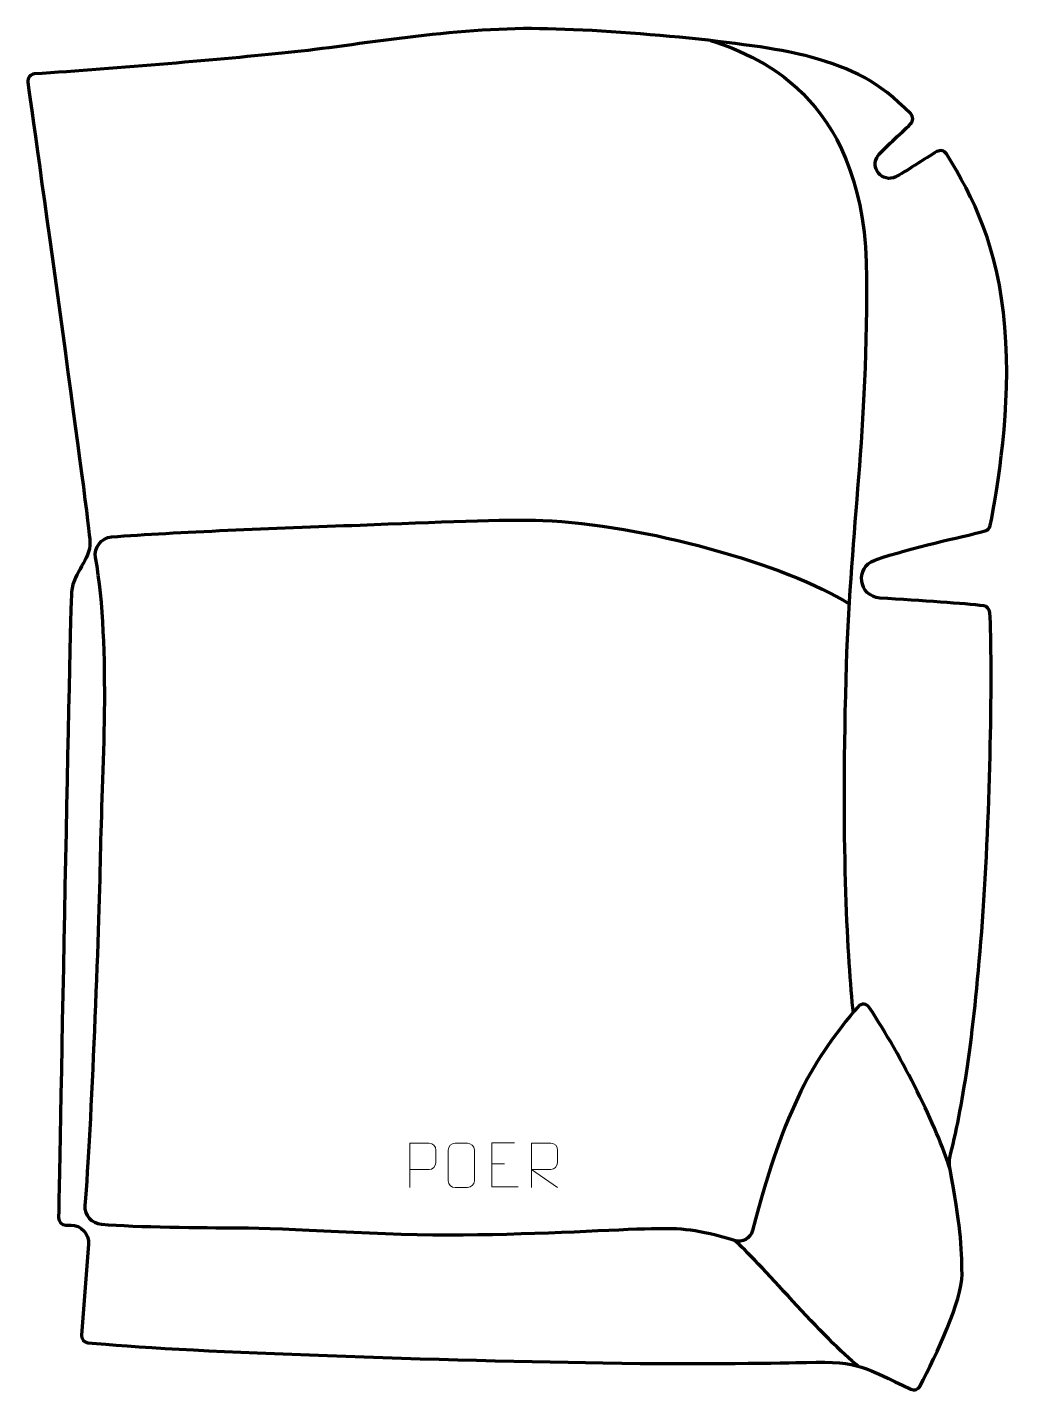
# Model space of a CAD drawing. Header units: millimetres. Extents: x -277 to 279, y -385 to 385.
import ezdxf

# ---------------------------------------------------------------- set-up
doc = ezdxf.new("R2010")
doc.units = ezdxf.units.MM
doc.header["$MEASUREMENT"] = 0
for name, color, linetype in [('layer 1', 7, 'Continuous'), ('layer 2', 7, 'Continuous'), ('layer 3', 7, 'Continuous')]:
    doc.layers.add(name, color=color, linetype=linetype)

msp = doc.modelspace()

# ---------------------------------------------------------------- linework, layer by layer
at = {"layer": 'layer 1', "color": 250, "lineweight": 9}
for points, knots in [([(-60.6454, -270.1943), (-60.6454, -270.1943), (-60.6454, -245.2407), (-60.6454, -245.2407), (-60.6454, -245.2407), (-57.0504, -245.2407), (-53.4551, -245.2407), (-49.8597, -245.2407), (-49.8597, -245.2407), (-47.5345, -245.2786), (-45.9771, -246.7687), (-45.9813, -249.1348), (-45.9813, -249.1348), (-45.9817, -251.1705), (-45.9817, -254.2298), (-45.9813, -256.2658), (-45.9813, -256.2658), (-45.9878, -258.1412), (-47.8, -260.0831), (-49.8096, -260.1022), (-49.8096, -260.1022), (-49.8096, -260.1022), (-60.6454, -260.1022), (-60.6454, -260.1022)], [0, 0, 0, 0, 0.14285714, 0.14285714, 0.14285714, 0.14285714, 0.28571429, 0.28571429, 0.28571429, 0.28571429, 0.42857143, 0.42857143, 0.42857143, 0.42857143, 0.57142857, 0.57142857, 0.57142857, 0.57142857, 0.71428571, 0.71428571, 0.71428571, 0.71428571, 1, 1, 1, 1]), ([(-35.1256, -245.2453), (-32.7999, -245.2453), (-30.4738, -245.2453), (-28.1477, -245.2453), (-28.1477, -245.2453), (-26.2011, -245.2097), (-24.2097, -246.7013), (-24.183, -249.1389), (-24.183, -249.1389), (-24.1834, -254.8858), (-24.1834, -260.6331), (-24.183, -266.3808), (-24.183, -266.3808), (-24.3228, -268.7042), (-26, -270.1838), (-28.1477, -270.1946), (-28.1477, -270.1946), (-30.4796, -270.1942), (-32.8115, -270.1942), (-35.143, -270.1946), (-35.143, -270.1946), (-37.068, -270.3), (-39.0401, -268.4155), (-39.0289, -266.3982), (-39.0289, -266.3982), (-39.0286, -260.6281), (-39.0286, -254.8584), (-39.0289, -249.0891), (-39.0289, -249.0891), (-39.0247, -246.951), (-37.278, -245.2318), (-35.1256, -245.2453)], [0, 0, 0, 0, 0.11111111, 0.11111111, 0.11111111, 0.11111111, 0.22222222, 0.22222222, 0.22222222, 0.22222222, 0.33333333, 0.33333333, 0.33333333, 0.33333333, 0.44444444, 0.44444444, 0.44444444, 0.44444444, 0.55555556, 0.55555556, 0.55555556, 0.55555556, 0.66666667, 0.66666667, 0.66666667, 0.66666667, 0.77777778, 0.77777778, 0.77777778, 0.77777778, 1, 1, 1, 1]), ([(-1.4775, -244.8801), (-1.4775, -244.8801), (-14.3514, -244.8801), (-14.3514, -244.8801), (-14.3514, -244.8801), (-14.3514, -244.8801), (-14.3514, -269.8337), (-14.3514, -269.8337), (-14.3514, -269.8337), (-14.3514, -269.8337), (0.5144, -269.8337), (0.5144, -269.8337)], [0, 0, 0, 0, 0.25, 0.25, 0.25, 0.25, 0.5, 0.5, 0.5, 0.5, 1, 1, 1, 1]), ([(8.1073, -270.1904), (8.1073, -270.1904), (8.1073, -245.2369), (8.1073, -245.2369), (8.1073, -245.2369), (11.7021, -245.2369), (15.2976, -245.2369), (18.8928, -245.2369), (18.8928, -245.2369), (21.2181, -245.2746), (22.7754, -246.7646), (22.7713, -249.131), (22.7713, -249.131), (22.7709, -251.1665), (22.7709, -254.2259), (22.7713, -256.2619), (22.7713, -256.2619), (22.7648, -258.1374), (20.9525, -260.0792), (18.943, -260.0983), (18.943, -260.0983), (18.943, -260.0983), (8.1073, -260.0983), (8.1073, -260.0983), (8.1073, -260.0983), (8.1073, -260.0983), (22.762, -270.1904), (22.762, -270.1904)], [0, 0, 0, 0, 0.125, 0.125, 0.125, 0.125, 0.25, 0.25, 0.25, 0.25, 0.375, 0.375, 0.375, 0.375, 0.5, 0.5, 0.5, 0.5, 0.625, 0.625, 0.625, 0.625, 0.75, 0.75, 0.75, 0.75, 1, 1, 1, 1])]:
    msp.add_open_spline(points, degree=3, knots=knots, dxfattribs=at)
msp.add_open_spline([(-14.3514, -256.7598), (-14.3514, -256.7598), (-7.1833, -256.7598), (-7.1833, -256.7598)], degree=3, dxfattribs=at)
at = {"layer": 'layer 2', "color": 230, "lineweight": 200}
msp.add_open_spline([(-246.1176, -353.5813), (-246.1176, -353.5813), (-242.1961, -302.1911), (-242.1961, -302.1911), (-242.1961, -302.1911), (-241.7527, -296.3763), (-246.3512, -291.4137), (-252.183, -291.4137), (-252.183, -291.4137), (-252.183, -291.4137), (-255.0616, -291.4137), (-255.0616, -291.4137), (-255.0616, -291.4137), (-257.3032, -291.4137), (-259.1087, -289.5779), (-259.0674, -287.3367), (-259.0674, -287.3367), (-258.3492, -248.4705), (-252.7097, 55.4236), (-251.7169, 66.3456), (-251.7169, 66.3456), (-250.6561, 78.0148), (-241.1086, 83.849), (-241.3738, 94.4571), (-241.3738, 94.4571), (-241.6293, 104.6721), (-270.4106, 311.0026), (-276.4505, 354.341), (-276.4505, 354.341), (-276.7712, 356.6422), (-275.0744, 358.7296), (-272.7559, 358.8862), (-272.7559, 358.8862), (-225.3415, 362.0859), (-166.9081, 367.0707), (-129.4583, 370.9315), (-129.4583, 370.9315), (-90.8711, 374.9097), (-35.5762, 385.2528), (12.5582, 384.457), (12.5582, 384.457), (60.6926, 383.6615), (139.0604, 376.1028), (165.3155, 368.5449), (165.3155, 368.5449), (190.3711, 361.3317), (203.4713, 355.2057), (222.2486, 336.3367), (222.2486, 336.3367), (223.8149, 334.7629), (223.7955, 332.2113), (222.2094, 330.6577), (222.2094, 330.6577), (216.7209, 325.2813), (206.4057, 316.101), (203.8854, 312.8611), (203.8854, 312.8611), (198.6188, 306.0909), (206.249, 296.9102), (213.8817, 300.8239), (213.8817, 300.8239), (218.4742, 303.1791), (230.5219, 311.1878), (237.0727, 315.0063), (237.0727, 315.0063), (238.9438, 316.0968), (241.343, 315.509), (242.4885, 313.6714), (242.4885, 313.6714), (257.6555, 289.3442), (271.6953, 261.1502), (275.5074, 215.7876), (275.5074, 215.7876), (279.3213, 170.4002), (271.0677, 124.0368), (267.2256, 103.8127), (267.2256, 103.8127), (266.9371, 102.2951), (265.8032, 101.0812), (264.3096, 100.6875), (264.3096, 100.6875), (249.7402, 96.8503), (223.8318, 91.813), (201.9122, 84.2198), (201.9122, 84.2198), (190.5557, 80.2856), (192.8167, 63.5943), (204.8101, 62.8143), (204.8101, 62.8143), (228.7298, 61.2586), (252.4809, 59.8012), (263.5021, 58.3541), (263.5021, 58.3541), (265.4064, 58.1044), (266.8637, 56.5363), (266.9734, 54.6189), (266.9734, 54.6189), (268.6508, 25.3535), (267.3681, -57.6039), (262.7775, -119.9599), (262.7775, -119.9599), (258.2263, -181.7817), (252.2287, -221.9074), (244.7844, -251.3685), (244.7844, -251.3685), (244.0707, -254.1929), (243.9804, -257.1364), (244.5187, -259.9992), (244.5187, -259.9992), (250.1537, -289.9688), (251.2413, -304.0707), (251.2413, -319.2599), (251.2413, -319.2599), (251.2413, -334.1916), (236.8793, -364.5375), (227.5491, -382.3549), (227.5491, -382.3549), (226.5623, -384.2395), (224.2703, -385.0209), (222.3361, -384.1354), (222.3361, -384.1354), (195.5285, -371.8622), (194.6568, -368.2216), (163.3262, -368.9857), (163.3262, -368.9857), (151.8101, -369.2665), (105.9332, -370.2338), (48.3644, -369.2958), (48.3644, -369.2958), (-54.2436, -367.6236), (-193.9947, -362.8668), (-242.5344, -357.8714), (-242.5344, -357.8714), (-244.6949, -357.6492), (-246.2826, -355.747), (-246.1176, -353.5813)], degree=3, knots=[0, 0, 0, 0, 0.02857143, 0.02857143, 0.02857143, 0.02857143, 0.05714286, 0.05714286, 0.05714286, 0.05714286, 0.08571429, 0.08571429, 0.08571429, 0.08571429, 0.11428571, 0.11428571, 0.11428571, 0.11428571, 0.14285714, 0.14285714, 0.14285714, 0.14285714, 0.17142857, 0.17142857, 0.17142857, 0.17142857, 0.2, 0.2, 0.2, 0.2, 0.22857143, 0.22857143, 0.22857143, 0.22857143, 0.25714286, 0.25714286, 0.25714286, 0.25714286, 0.28571429, 0.28571429, 0.28571429, 0.28571429, 0.31428571, 0.31428571, 0.31428571, 0.31428571, 0.34285714, 0.34285714, 0.34285714, 0.34285714, 0.37142857, 0.37142857, 0.37142857, 0.37142857, 0.4, 0.4, 0.4, 0.4, 0.42857143, 0.42857143, 0.42857143, 0.42857143, 0.45714286, 0.45714286, 0.45714286, 0.45714286, 0.48571429, 0.48571429, 0.48571429, 0.48571429, 0.51428571, 0.51428571, 0.51428571, 0.51428571, 0.54285714, 0.54285714, 0.54285714, 0.54285714, 0.57142857, 0.57142857, 0.57142857, 0.57142857, 0.6, 0.6, 0.6, 0.6, 0.62857143, 0.62857143, 0.62857143, 0.62857143, 0.65714286, 0.65714286, 0.65714286, 0.65714286, 0.68571429, 0.68571429, 0.68571429, 0.68571429, 0.71428571, 0.71428571, 0.71428571, 0.71428571, 0.74285714, 0.74285714, 0.74285714, 0.74285714, 0.77142857, 0.77142857, 0.77142857, 0.77142857, 0.8, 0.8, 0.8, 0.8, 0.82857143, 0.82857143, 0.82857143, 0.82857143, 0.85714286, 0.85714286, 0.85714286, 0.85714286, 0.88571429, 0.88571429, 0.88571429, 0.88571429, 0.91428571, 0.91428571, 0.91428571, 0.91428571, 0.94285714, 0.94285714, 0.94285714, 0.94285714, 1, 1, 1, 1], dxfattribs=at)
at = {"layer": 'layer 3', "color": 142, "lineweight": 200}
for points, knots in [([(109.2201, 377.7413), (140.3493, 367.8367), (197.3324, 342.3372), (197.3324, 243.5263), (197.3324, 243.5263), (197.3324, 144.7153), (187.8226, 100.9695), (185.567, 17.0003), (185.567, 17.0003), (182.8777, -83.1202), (186.4972, -141.1444), (189.6849, -171.4251)], [0, 0, 0, 0, 0.25, 0.25, 0.25, 0.25, 0.5, 0.5, 0.5, 0.5, 1, 1, 1, 1]), ([(244.5187, -259.9992), (237.1577, -235.8632), (217.558, -196.8975), (198.8792, -168.4661), (198.8792, -168.4661), (197.4137, -166.2358), (194.2119, -166.051), (192.4865, -168.0865), (192.4865, -168.0865), (167.5479, -197.5081), (151.3847, -223.7848), (132.8804, -294.57), (132.8804, -294.57), (131.7304, -298.9699), (127.1538, -301.5328), (122.803, -300.2099), (122.803, -300.2099), (101.7323, -293.802), (92.9139, -293.2016), (75.8035, -293.5582), (75.8035, -293.5582), (56.6787, -293.9565), (14.0465, -296.7456), (-30.5775, -297.1439), (-30.5775, -297.1439), (-75.2018, -297.5425), (-131.3806, -293.1596), (-156.88, -293.1596), (-156.88, -293.1596), (-177.9913, -293.1596), (-214.8129, -292.7814), (-234.8817, -291.1555), (-234.8817, -291.1555), (-240.3868, -290.7096), (-244.4765, -285.8755), (-244.0239, -280.3711), (-244.0239, -280.3711), (-240.5289, -237.8515), (-236.1026, -125.1905), (-235.3709, -82.3901), (-235.3709, -82.3901), (-234.628, -38.9278), (-229.1215, 34.4905), (-238.1805, 85.656), (-238.1805, 85.656), (-239.2099, 91.4694), (-234.9999, 96.9004), (-229.1138, 97.359), (-229.1138, 97.359), (-192.1739, 100.2359), (-138.0555, 102.1805), (-88.7699, 104.0392), (-88.7699, 104.0392), (-45.8595, 105.6581), (-6.6122, 107.4538), (14.4452, 106.6653), (14.4452, 106.6653), (70.3252, 104.5737), (152.7122, 81.8326), (187.4195, 59.4361)], [0, 0, 0, 0, 0.0625, 0.0625, 0.0625, 0.0625, 0.125, 0.125, 0.125, 0.125, 0.1875, 0.1875, 0.1875, 0.1875, 0.25, 0.25, 0.25, 0.25, 0.3125, 0.3125, 0.3125, 0.3125, 0.375, 0.375, 0.375, 0.375, 0.4375, 0.4375, 0.4375, 0.4375, 0.5, 0.5, 0.5, 0.5, 0.5625, 0.5625, 0.5625, 0.5625, 0.625, 0.625, 0.625, 0.625, 0.6875, 0.6875, 0.6875, 0.6875, 0.75, 0.75, 0.75, 0.75, 0.8125, 0.8125, 0.8125, 0.8125, 0.875, 0.875, 0.875, 0.875, 1, 1, 1, 1])]:
    msp.add_open_spline(points, degree=3, knots=knots, dxfattribs=at)
msp.add_open_spline([(192.8366, -371.1733), (174.6689, -357.6012), (134.8707, -309.8937), (122.8039, -300.2099)], degree=3, dxfattribs=at)

doc.saveas('drawing.dxf')
